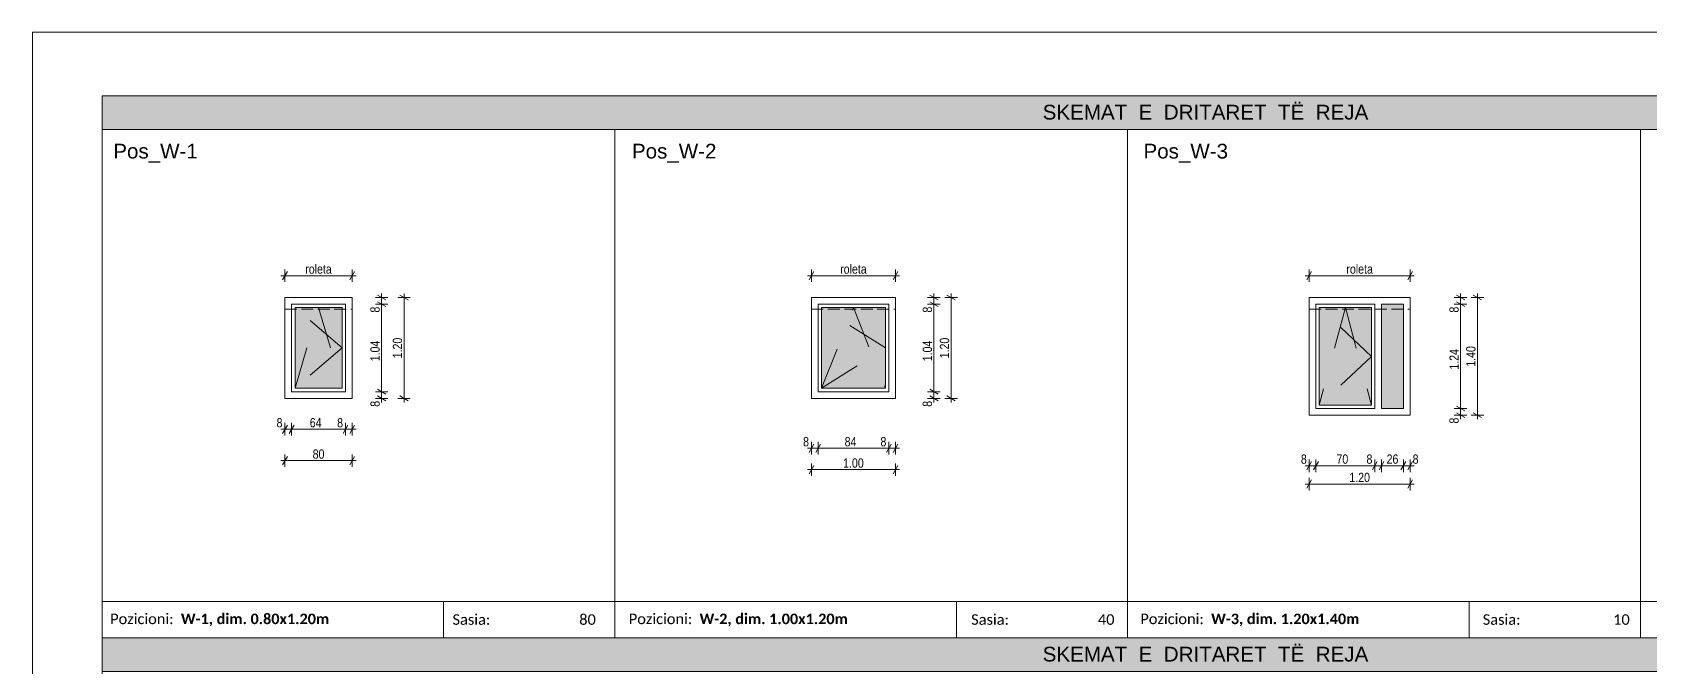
# Model space of a CAD drawing. Header units: feet. Extents: x 2595418 to 2624657, y -121890 to -101390.
# Drawn here: x 2595418 to 2614644, y -108934 to -101390 of the extents above; entities that cross this region are included whole.
import ezdxf

# ---------------------------------------------------------------- set-up
doc = ezdxf.new("R2010")
doc.units = ezdxf.units.FT
doc.header["$MEASUREMENT"] = 0
doc.linetypes.add('Hidden Line', pattern=[195.611112, 141.111112, -54.5])
doc.linetypes.add('thk_line_type', pattern=[1000, 500, -500])
doc.layers.add('Dimensioning - General', color=7, linetype='Continuous')
for name, color, linetype, lineweight in [('Dimensioning - General_Pen_No__1', 7, 'Continuous', 5), ('Exterior walls_Pen_No__1', 7, 'Continuous', 5), ('Lines_Pen_No__41', 7, 'Continuous', 5), ('Lines_Pen_No__60', 230, 'Continuous', 5), ('Shell - Roof_Pen_No__21', 7, 'Continuous', 5), ('Shell - Roof_Pen_No__41', 7, 'Continuous', 5), ('Structural - Bearing_Pen_No__1', 7, 'Continuous', 5), ('Text blocks_Pen_No__1', 7, 'Continuous', 5)]:
    doc.layers.add(name, color=color, linetype=linetype, lineweight=lineweight)
doc.layers.add('Structural - Bearing_Pen_No__102', color=7, linetype='Continuous', lineweight=5, true_color=0xcccccc)
doc.layers.add('Structural - Bearing_Pen_No__105', color=7, linetype='Continuous', lineweight=5, true_color=0xcae6ff)
doc.styles.add('GENERATED_STYLE_1', font='ARIALN.TTF')
doc.styles.add('GENERATED_STYLE_2', font='arial.ttf')
doc.styles.add('GENERATED_STYLE_3', font='calibri.ttf')
doc.dimstyles.new('GENERATED_STYLE__1', dxfattribs={"dimtxt": 110.000002, "dimasz": 76, "dimexe": 0.18, "dimexo": 3, "dimgap": 0.09, "dimtad": 1, "dimlfac": 0.001, "dimzin": 0, "dimdsep": 46, "dimtxsty": 'GENERATED_STYLE_1', "dimblk": 'ARROWHEAD_2', "dimblk1": 'ARROWHEAD_2', "dimblk2": 'ARROWHEAD_2', "dimcen": 0.09, "dimclrd": 7, "dimclre": 7, "dimclrt": 7, "dimadec": 0, "dimazin": 0, "dimtfac": 1, "dimtdec": 4, "dimtmove": 0, "dimatfit": 3, "dimfxl": 1, "dimtolj": 1, "dimtzin": 0, "dimarcsym": 0})
doc.dimstyles.new('GENERATED_STYLE__2', dxfattribs={"dimtxt": 110.000002, "dimasz": 76, "dimexe": 0.18, "dimexo": 3, "dimgap": 0.09, "dimtad": 1, "dimtih": 1, "dimtoh": 1, "dimlfac": 0.001, "dimzin": 0, "dimdsep": 46, "dimtxsty": 'GENERATED_STYLE_1', "dimblk": 'ARROWHEAD_2', "dimblk1": 'ARROWHEAD_2', "dimblk2": 'ARROWHEAD_2', "dimcen": 0.09, "dimclrd": 7, "dimclre": 7, "dimclrt": 7, "dimadec": 0, "dimazin": 0, "dimtfac": 1, "dimtdec": 4, "dimtmove": 0, "dimatfit": 3, "dimfxl": 1, "dimtolj": 1, "dimtzin": 0, "dimarcsym": 0})

# ---------------------------------------------------------------- blocks, each defined once
blk = doc.blocks.new('*D17', base_point=(2247654, -76425))
at = {"layer": 'Dimensioning - General_Pen_No__1', "color": 7, "linetype": 'Continuous', "lineweight": 5, "transparency": 16777216}
for p, q in [((2604631, -106591), (2604680, -106591)), ((2604708, -106541), (2604651, -106641)), ((2604680, -106666), (2604680, -106516)), ((2604680, -106591), (2605680, -106591)), ((2605651, -106641), (2605708, -106541)), ((2605680, -106666), (2605680, -106516)), ((2605680, -106591), (2605728, -106591))]:
    blk.add_line(p, q, dxfattribs=at)
at = {"layer": 'Dimensioning - General_Pen_No__1', "color": 7, "lineweight": 5, "transparency": 16777216, "insert": (2605056, -106569), "char_height": 110, "attachment_point": 7, "style": 'GENERATED_STYLE_1'}
blk.add_mtext('\\A1;1.00', dxfattribs=at)
blk = doc.blocks.new('ARROWHEAD_2')
at = {"color": 0, "linetype": 'Continuous', "lineweight": 0}
for p, q in [((0, 0), (-1, 0)), ((-0.38, -0.66), (0.38, 0.66))]:
    blk.add_line(p, q, dxfattribs=at)
blk = doc.blocks.new('*D18', base_point=(2247654, -76425))
at = {"layer": 'Dimensioning - General_Pen_No__1', "color": 7, "linetype": 'Continuous', "lineweight": 5, "transparency": 16777216}
for p, q in [((2604708, -106287), (2604651, -106387)), ((2604680, -106412), (2604680, -106262)), ((2604788, -106287), (2604731, -106387)), ((2604760, -106412), (2604760, -106262)), ((2604631, -106337), (2604680, -106337)), ((2604680, -106337), (2604760, -106337))]:
    blk.add_line(p, q, dxfattribs=at)
at = {"layer": 'Dimensioning - General_Pen_No__1', "color": 7, "lineweight": 5, "transparency": 16777216, "insert": (2604580, -106315), "char_height": 110, "attachment_point": 7, "style": 'GENERATED_STYLE_1'}
blk.add_mtext('\\A1;8', dxfattribs=at)
blk = doc.blocks.new('*D19', base_point=(2247654, -76425))
at = {"layer": 'Dimensioning - General_Pen_No__1', "color": 7, "linetype": 'Continuous', "lineweight": 5, "transparency": 16777216}
for p, q in [((2604788, -106287), (2604731, -106387)), ((2604760, -106412), (2604760, -106262)), ((2605628, -106287), (2605571, -106387)), ((2605600, -106412), (2605600, -106262)), ((2604760, -106337), (2605600, -106337))]:
    blk.add_line(p, q, dxfattribs=at)
at = {"layer": 'Dimensioning - General_Pen_No__1', "color": 7, "lineweight": 5, "transparency": 16777216, "char_height": 110, "attachment_point": 7, "style": 'GENERATED_STYLE_1'}
for s, insert in [('\\A1;84', (2605074, -106315)), ('\\A1;8', (2605500, -106315))]:
    blk.add_mtext(s, dxfattribs=dict(at, insert=insert))
blk = doc.blocks.new('*D20', base_point=(2247654, -76425))
at = {"layer": 'Dimensioning - General_Pen_No__1', "color": 7, "linetype": 'Continuous', "lineweight": 5, "transparency": 16777216}
for p, q in [((2605628, -106287), (2605571, -106387)), ((2605600, -106412), (2605600, -106262)), ((2605651, -106387), (2605708, -106287)), ((2605680, -106412), (2605680, -106262)), ((2605600, -106337), (2605680, -106337)), ((2605680, -106337), (2605728, -106337))]:
    blk.add_line(p, q, dxfattribs=at)
blk = doc.blocks.new('*D21', base_point=(2247654, -76425))
at = {"layer": 'Dimensioning - General_Pen_No__1', "color": 7, "linetype": 'Continuous', "lineweight": 5, "transparency": 16777216}
for p, q in [((2606211, -105664), (2606061, -105664)), ((2606211, -105744), (2606061, -105744)), ((2606086, -105635), (2606186, -105692)), ((2606086, -105715), (2606186, -105772)), ((2606136, -105744), (2606136, -105664)), ((2606136, -105792), (2606136, -105744))]:
    blk.add_line(p, q, dxfattribs=at)
at = {"layer": 'Dimensioning - General_Pen_No__1', "color": 7, "lineweight": 5, "transparency": 16777216, "insert": (2606114, -105843), "char_height": 110, "attachment_point": 7, "rotation": 90, "style": 'GENERATED_STYLE_1'}
blk.add_mtext('\\A1;8', dxfattribs=at)
blk = doc.blocks.new('*D22', base_point=(2247654, -76425))
at = {"layer": 'Dimensioning - General_Pen_No__1', "color": 7, "linetype": 'Continuous', "lineweight": 5, "transparency": 16777216}
for p, q in [((2606211, -104624), (2606061, -104624)), ((2606086, -104595), (2606186, -104652)), ((2606136, -105664), (2606136, -104624)), ((2606211, -105664), (2606061, -105664)), ((2606086, -105635), (2606186, -105692))]:
    blk.add_line(p, q, dxfattribs=at)
at = {"layer": 'Dimensioning - General_Pen_No__1', "color": 7, "lineweight": 5, "transparency": 16777216, "char_height": 110, "attachment_point": 7, "rotation": 90, "style": 'GENERATED_STYLE_1'}
for s, insert in [('\\A1;8', (2606114, -104723)), ('\\A1;1.04', (2606114, -105302))]:
    blk.add_mtext(s, dxfattribs=dict(at, insert=insert))
blk = doc.blocks.new('*D23', base_point=(2247654, -76425))
at = {"layer": 'Dimensioning - General_Pen_No__1', "color": 7, "linetype": 'Continuous', "lineweight": 5, "transparency": 16777216}
for p, q in [((2606211, -104544), (2606061, -104544)), ((2606186, -104572), (2606086, -104515)), ((2606136, -104544), (2606136, -104495)), ((2606136, -104624), (2606136, -104544)), ((2606211, -104624), (2606061, -104624)), ((2606086, -104595), (2606186, -104652))]:
    blk.add_line(p, q, dxfattribs=at)
blk = doc.blocks.new('*D24', base_point=(2247654, -76425))
at = {"layer": 'Dimensioning - General_Pen_No__1', "color": 7, "linetype": 'Continuous', "lineweight": 5, "transparency": 16777216}
for p, q in [((2606415, -104544), (2606265, -104544)), ((2606390, -104572), (2606290, -104515)), ((2606340, -104544), (2606340, -104495)), ((2606340, -105744), (2606340, -104544)), ((2606415, -105744), (2606265, -105744)), ((2606290, -105715), (2606390, -105772)), ((2606340, -105792), (2606340, -105744))]:
    blk.add_line(p, q, dxfattribs=at)
at = {"layer": 'Dimensioning - General_Pen_No__1', "color": 7, "lineweight": 5, "transparency": 16777216, "insert": (2606318, -105267), "char_height": 110, "attachment_point": 7, "rotation": 90, "style": 'GENERATED_STYLE_1'}
blk.add_mtext('\\A1;1.20', dxfattribs=at)
blk = doc.blocks.new('*D25', base_point=(2247654, -76425))
at = {"layer": 'Dimensioning - General_Pen_No__1', "color": 7, "linetype": 'Continuous', "lineweight": 5, "transparency": 16777216}
for p, q in [((2610626, -106494), (2610568, -106594)), ((2610597, -106619), (2610597, -106469)), ((2610706, -106494), (2610648, -106594)), ((2610677, -106619), (2610677, -106469)), ((2610548, -106544), (2610597, -106544)), ((2610597, -106544), (2610677, -106544))]:
    blk.add_line(p, q, dxfattribs=at)
at = {"layer": 'Dimensioning - General_Pen_No__1', "color": 7, "lineweight": 5, "transparency": 16777216, "insert": (2610498, -106522), "char_height": 110, "attachment_point": 7, "style": 'GENERATED_STYLE_1'}
blk.add_mtext('\\A1;8', dxfattribs=at)
blk = doc.blocks.new('*D26', base_point=(2247654, -76425))
at = {"layer": 'Dimensioning - General_Pen_No__1', "color": 7, "linetype": 'Continuous', "lineweight": 5, "transparency": 16777216}
for p, q in [((2610706, -106494), (2610648, -106594)), ((2610677, -106619), (2610677, -106469)), ((2611406, -106494), (2611348, -106594)), ((2611377, -106619), (2611377, -106469)), ((2610677, -106544), (2611377, -106544))]:
    blk.add_line(p, q, dxfattribs=at)
at = {"layer": 'Dimensioning - General_Pen_No__1', "color": 7, "lineweight": 5, "transparency": 16777216, "char_height": 110, "attachment_point": 7, "style": 'GENERATED_STYLE_1'}
for s, insert in [('\\A1;70', (2610921, -106522)), ('\\A1;8', (2611278, -106522))]:
    blk.add_mtext(s, dxfattribs=dict(at, insert=insert))
blk = doc.blocks.new('*D27', base_point=(2247654, -76425))
at = {"layer": 'Dimensioning - General_Pen_No__1', "color": 7, "linetype": 'Continuous', "lineweight": 5, "transparency": 16777216}
for p, q in [((2611406, -106494), (2611348, -106594)), ((2611377, -106619), (2611377, -106469)), ((2611486, -106494), (2611428, -106594)), ((2611457, -106619), (2611457, -106469)), ((2611377, -106544), (2611457, -106544))]:
    blk.add_line(p, q, dxfattribs=at)
blk = doc.blocks.new('*D28', base_point=(2247654, -76425))
at = {"layer": 'Dimensioning - General_Pen_No__1', "color": 7, "linetype": 'Continuous', "lineweight": 5, "transparency": 16777216}
for p, q in [((2611486, -106494), (2611428, -106594)), ((2611457, -106619), (2611457, -106469)), ((2611746, -106494), (2611688, -106594)), ((2611717, -106619), (2611717, -106469)), ((2611457, -106544), (2611717, -106544))]:
    blk.add_line(p, q, dxfattribs=at)
at = {"layer": 'Dimensioning - General_Pen_No__1', "color": 7, "lineweight": 5, "transparency": 16777216, "insert": (2611517, -106522), "char_height": 110, "attachment_point": 7, "style": 'GENERATED_STYLE_1'}
blk.add_mtext('\\A1;26', dxfattribs=at)
blk = doc.blocks.new('*D29', base_point=(2247654, -76425))
at = {"layer": 'Dimensioning - General_Pen_No__1', "color": 7, "linetype": 'Continuous', "lineweight": 5, "transparency": 16777216}
for p, q in [((2611746, -106494), (2611688, -106594)), ((2611717, -106619), (2611717, -106469)), ((2611768, -106594), (2611826, -106494)), ((2611797, -106619), (2611797, -106469)), ((2611717, -106544), (2611797, -106544)), ((2611797, -106544), (2611846, -106544))]:
    blk.add_line(p, q, dxfattribs=at)
at = {"layer": 'Dimensioning - General_Pen_No__1', "color": 7, "lineweight": 5, "transparency": 16777216, "insert": (2611826, -106522), "char_height": 110, "attachment_point": 7, "style": 'GENERATED_STYLE_1'}
blk.add_mtext('\\A1;8', dxfattribs=at)
blk = doc.blocks.new('*D30', base_point=(2247654, -76425))
at = {"layer": 'Dimensioning - General_Pen_No__1', "color": 7, "linetype": 'Continuous', "lineweight": 5, "transparency": 16777216}
for p, q in [((2610597, -106837), (2610597, -106687)), ((2611797, -106837), (2611797, -106687)), ((2610548, -106762), (2610597, -106762)), ((2610626, -106712), (2610568, -106812)), ((2610597, -106762), (2611797, -106762)), ((2611768, -106812), (2611826, -106712)), ((2611797, -106762), (2611846, -106762))]:
    blk.add_line(p, q, dxfattribs=at)
at = {"layer": 'Dimensioning - General_Pen_No__1', "color": 7, "lineweight": 5, "transparency": 16777216, "insert": (2611074, -106740), "char_height": 110, "attachment_point": 7, "style": 'GENERATED_STYLE_1'}
blk.add_mtext('\\A1;1.20', dxfattribs=at)
blk = doc.blocks.new('*D31', base_point=(2247654, -76425))
at = {"layer": 'Dimensioning - General_Pen_No__1', "color": 7, "linetype": 'Continuous', "lineweight": 5, "transparency": 16777216}
for p, q in [((2612472, -105864), (2612322, -105864)), ((2612347, -105835), (2612447, -105892)), ((2612347, -105915), (2612447, -105972)), ((2612397, -105944), (2612397, -105864)), ((2612472, -105944), (2612322, -105944)), ((2612397, -105992), (2612397, -105944))]:
    blk.add_line(p, q, dxfattribs=at)
at = {"layer": 'Dimensioning - General_Pen_No__1', "color": 7, "lineweight": 5, "transparency": 16777216, "insert": (2612375, -106043), "char_height": 110, "attachment_point": 7, "rotation": 90, "style": 'GENERATED_STYLE_1'}
blk.add_mtext('\\A1;8', dxfattribs=at)
blk = doc.blocks.new('*D32', base_point=(2247654, -76425))
at = {"layer": 'Dimensioning - General_Pen_No__1', "color": 7, "linetype": 'Continuous', "lineweight": 5, "transparency": 16777216}
for p, q in [((2612472, -104624), (2612322, -104624)), ((2612347, -104595), (2612447, -104652)), ((2612397, -105864), (2612397, -104624)), ((2612472, -105864), (2612322, -105864)), ((2612347, -105835), (2612447, -105892))]:
    blk.add_line(p, q, dxfattribs=at)
at = {"layer": 'Dimensioning - General_Pen_No__1', "color": 7, "lineweight": 5, "transparency": 16777216, "char_height": 110, "attachment_point": 7, "rotation": 90, "style": 'GENERATED_STYLE_1'}
for s, insert in [('\\A1;8', (2612375, -104723)), ('\\A1;1.24', (2612375, -105402))]:
    blk.add_mtext(s, dxfattribs=dict(at, insert=insert))
blk = doc.blocks.new('*D33', base_point=(2247654, -76425))
at = {"layer": 'Dimensioning - General_Pen_No__1', "color": 7, "linetype": 'Continuous', "lineweight": 5, "transparency": 16777216}
for p, q in [((2612472, -104544), (2612322, -104544)), ((2612447, -104572), (2612347, -104515)), ((2612397, -104544), (2612397, -104495)), ((2612397, -104624), (2612397, -104544)), ((2612472, -104624), (2612322, -104624)), ((2612347, -104595), (2612447, -104652))]:
    blk.add_line(p, q, dxfattribs=at)
blk = doc.blocks.new('*D34', base_point=(2247654, -76425))
at = {"layer": 'Dimensioning - General_Pen_No__1', "color": 7, "linetype": 'Continuous', "lineweight": 5, "transparency": 16777216}
for p, q in [((2612672, -104544), (2612522, -104544)), ((2612647, -104572), (2612547, -104515)), ((2612597, -104544), (2612597, -104495)), ((2612597, -105944), (2612597, -104544)), ((2612547, -105915), (2612647, -105972)), ((2612672, -105944), (2612522, -105944)), ((2612597, -105992), (2612597, -105944))]:
    blk.add_line(p, q, dxfattribs=at)
at = {"layer": 'Dimensioning - General_Pen_No__1', "color": 7, "lineweight": 5, "transparency": 16777216, "insert": (2612575, -105367), "char_height": 110, "attachment_point": 7, "rotation": 90, "style": 'GENERATED_STYLE_1'}
blk.add_mtext('\\A1;1.40', dxfattribs=at)
blk = doc.blocks.new('*D35', base_point=(2247654, -76425))
at = {"layer": 'Dimensioning - General_Pen_No__1', "color": 7, "linetype": 'Continuous', "lineweight": 5, "transparency": 16777216}
for p, q in [((2598371, -106111), (2598420, -106111)), ((2598449, -106061), (2598391, -106161)), ((2598420, -106186), (2598420, -106036)), ((2598420, -106111), (2598500, -106111)), ((2598529, -106061), (2598471, -106161)), ((2598500, -106186), (2598500, -106036))]:
    blk.add_line(p, q, dxfattribs=at)
at = {"layer": 'Dimensioning - General_Pen_No__1', "color": 7, "lineweight": 5, "transparency": 16777216, "insert": (2598321, -106089), "char_height": 110, "attachment_point": 7, "style": 'GENERATED_STYLE_1'}
blk.add_mtext('\\A1;8', dxfattribs=at)
blk = doc.blocks.new('*D36', base_point=(2247654, -76425))
at = {"layer": 'Dimensioning - General_Pen_No__1', "color": 7, "linetype": 'Continuous', "lineweight": 5, "transparency": 16777216}
for p, q in [((2598529, -106061), (2598471, -106161)), ((2598500, -106186), (2598500, -106036)), ((2598500, -106111), (2599140, -106111)), ((2599169, -106061), (2599111, -106161)), ((2599140, -106186), (2599140, -106036))]:
    blk.add_line(p, q, dxfattribs=at)
at = {"layer": 'Dimensioning - General_Pen_No__1', "color": 7, "lineweight": 5, "transparency": 16777216, "char_height": 110, "attachment_point": 7, "style": 'GENERATED_STYLE_1'}
for s, insert in [('\\A1;64', (2598715, -106089)), ('\\A1;8', (2599041, -106089))]:
    blk.add_mtext(s, dxfattribs=dict(at, insert=insert))
blk = doc.blocks.new('*D37', base_point=(2247654, -76425))
at = {"layer": 'Dimensioning - General_Pen_No__1', "color": 7, "linetype": 'Continuous', "lineweight": 5, "transparency": 16777216}
for p, q in [((2599169, -106061), (2599111, -106161)), ((2599140, -106186), (2599140, -106036)), ((2599140, -106111), (2599220, -106111)), ((2599191, -106161), (2599249, -106061)), ((2599220, -106186), (2599220, -106036)), ((2599220, -106111), (2599269, -106111))]:
    blk.add_line(p, q, dxfattribs=at)
blk = doc.blocks.new('*D38', base_point=(2247654, -76425))
at = {"layer": 'Dimensioning - General_Pen_No__1', "color": 7, "linetype": 'Continuous', "lineweight": 5, "transparency": 16777216}
for p, q in [((2599645, -105664), (2599495, -105664)), ((2599645, -105744), (2599495, -105744)), ((2599520, -105635), (2599620, -105692)), ((2599520, -105715), (2599620, -105772)), ((2599570, -105744), (2599570, -105664)), ((2599570, -105792), (2599570, -105744))]:
    blk.add_line(p, q, dxfattribs=at)
at = {"layer": 'Dimensioning - General_Pen_No__1', "color": 7, "lineweight": 5, "transparency": 16777216, "insert": (2599548, -105843), "char_height": 110, "attachment_point": 7, "rotation": 90, "style": 'GENERATED_STYLE_1'}
blk.add_mtext('\\A1;8', dxfattribs=at)
blk = doc.blocks.new('*D39', base_point=(2247654, -76425))
at = {"layer": 'Dimensioning - General_Pen_No__1', "color": 7, "linetype": 'Continuous', "lineweight": 5, "transparency": 16777216}
for p, q in [((2599645, -104624), (2599495, -104624)), ((2599520, -104595), (2599620, -104652)), ((2599570, -105664), (2599570, -104624)), ((2599645, -105664), (2599495, -105664)), ((2599520, -105635), (2599620, -105692))]:
    blk.add_line(p, q, dxfattribs=at)
at = {"layer": 'Dimensioning - General_Pen_No__1', "color": 7, "lineweight": 5, "transparency": 16777216, "char_height": 110, "attachment_point": 7, "rotation": 90, "style": 'GENERATED_STYLE_1'}
for s, insert in [('\\A1;8', (2599548, -104723)), ('\\A1;1.04', (2599548, -105302))]:
    blk.add_mtext(s, dxfattribs=dict(at, insert=insert))
blk = doc.blocks.new('*D40', base_point=(2247654, -76425))
at = {"layer": 'Dimensioning - General_Pen_No__1', "color": 7, "linetype": 'Continuous', "lineweight": 5, "transparency": 16777216}
for p, q in [((2599645, -104544), (2599495, -104544)), ((2599620, -104572), (2599520, -104515)), ((2599570, -104544), (2599570, -104495)), ((2599570, -104624), (2599570, -104544)), ((2599645, -104624), (2599495, -104624)), ((2599520, -104595), (2599620, -104652))]:
    blk.add_line(p, q, dxfattribs=at)
blk = doc.blocks.new('*D41', base_point=(2247654, -76425))
at = {"layer": 'Dimensioning - General_Pen_No__1', "color": 7, "linetype": 'Continuous', "lineweight": 5, "transparency": 16777216}
for p, q in [((2599911, -104544), (2599761, -104544)), ((2599886, -104572), (2599786, -104515)), ((2599836, -104544), (2599836, -104495)), ((2599836, -105744), (2599836, -104544)), ((2599911, -105744), (2599761, -105744)), ((2599786, -105715), (2599886, -105772)), ((2599836, -105792), (2599836, -105744))]:
    blk.add_line(p, q, dxfattribs=at)
at = {"layer": 'Dimensioning - General_Pen_No__1', "color": 7, "lineweight": 5, "transparency": 16777216, "insert": (2599814, -105267), "char_height": 110, "attachment_point": 7, "rotation": 90, "style": 'GENERATED_STYLE_1'}
blk.add_mtext('\\A1;1.20', dxfattribs=at)
blk = doc.blocks.new('*D42', base_point=(2247654, -76425))
at = {"layer": 'Dimensioning - General_Pen_No__1', "color": 7, "linetype": 'Continuous', "lineweight": 5, "transparency": 16777216}
for p, q in [((2598371, -106484), (2598420, -106484)), ((2598449, -106434), (2598391, -106534)), ((2598420, -106559), (2598420, -106409)), ((2598420, -106484), (2599220, -106484)), ((2599191, -106534), (2599249, -106434)), ((2599220, -106559), (2599220, -106409)), ((2599220, -106484), (2599269, -106484))]:
    blk.add_line(p, q, dxfattribs=at)
at = {"layer": 'Dimensioning - General_Pen_No__1', "color": 7, "lineweight": 5, "transparency": 16777216, "insert": (2598750, -106462), "char_height": 110, "attachment_point": 7, "style": 'GENERATED_STYLE_1'}
blk.add_mtext('\\A1;80', dxfattribs=at)
blk = doc.blocks.new('*D110', base_point=(2247654, -76425))
at = {"layer": 'Dimensioning - General_Pen_No__1', "color": 7, "linetype": 'Continuous', "lineweight": 5, "transparency": 16777216}
for p, q in [((2598371, -104284), (2598420, -104284)), ((2598449, -104234), (2598391, -104334)), ((2598420, -104359), (2598420, -104209)), ((2598420, -104284), (2599220, -104284)), ((2599191, -104334), (2599249, -104234)), ((2599220, -104359), (2599220, -104209)), ((2599220, -104284), (2599269, -104284))]:
    blk.add_line(p, q, dxfattribs=at)
at = {"layer": 'Dimensioning - General_Pen_No__1', "color": 7, "lineweight": 5, "transparency": 16777216, "insert": (2598662, -104262), "char_height": 110, "attachment_point": 7, "style": 'GENERATED_STYLE_1'}
blk.add_mtext('\\A1;roleta', dxfattribs=at)
blk = doc.blocks.new('*D111', base_point=(2247654, -76425))
at = {"layer": 'Dimensioning - General_Pen_No__1', "color": 7, "linetype": 'Continuous', "lineweight": 5, "transparency": 16777216}
for p, q in [((2598371, -104284), (2598420, -104284)), ((2598449, -104234), (2598391, -104334)), ((2598420, -104359), (2598420, -104209)), ((2598420, -104284), (2599220, -104284)), ((2599191, -104334), (2599249, -104234)), ((2599220, -104359), (2599220, -104209)), ((2599220, -104284), (2599269, -104284))]:
    blk.add_line(p, q, dxfattribs=at)
at = {"layer": 'Dimensioning - General_Pen_No__1', "color": 7, "lineweight": 5, "transparency": 16777216, "insert": (2598662, -104262), "char_height": 110, "attachment_point": 7, "style": 'GENERATED_STYLE_1'}
blk.add_mtext('\\A1;roleta', dxfattribs=at)
blk = doc.blocks.new('*D112', base_point=(2247654, -76425))
at = {"layer": 'Dimensioning - General_Pen_No__1', "color": 7, "linetype": 'Continuous', "lineweight": 5, "transparency": 16777216}
for p, q in [((2604631, -104284), (2604680, -104284)), ((2604708, -104234), (2604651, -104334)), ((2604680, -104359), (2604680, -104209)), ((2604680, -104284), (2605680, -104284)), ((2605651, -104334), (2605708, -104234)), ((2605680, -104359), (2605680, -104209)), ((2605680, -104284), (2605728, -104284))]:
    blk.add_line(p, q, dxfattribs=at)
at = {"layer": 'Dimensioning - General_Pen_No__1', "color": 7, "lineweight": 5, "transparency": 16777216, "insert": (2605021, -104262), "char_height": 110, "attachment_point": 7, "style": 'GENERATED_STYLE_1'}
blk.add_mtext('\\A1;roleta', dxfattribs=at)
blk = doc.blocks.new('*D113', base_point=(2247654, -76425))
at = {"layer": 'Dimensioning - General_Pen_No__1', "color": 7, "linetype": 'Continuous', "lineweight": 5, "transparency": 16777216}
for p, q in [((2604631, -104284), (2604680, -104284)), ((2604708, -104234), (2604651, -104334)), ((2604680, -104359), (2604680, -104209)), ((2604680, -104284), (2605680, -104284)), ((2605651, -104334), (2605708, -104234)), ((2605680, -104359), (2605680, -104209)), ((2605680, -104284), (2605728, -104284))]:
    blk.add_line(p, q, dxfattribs=at)
at = {"layer": 'Dimensioning - General_Pen_No__1', "color": 7, "lineweight": 5, "transparency": 16777216, "insert": (2605021, -104262), "char_height": 110, "attachment_point": 7, "style": 'GENERATED_STYLE_1'}
blk.add_mtext('\\A1;roleta', dxfattribs=at)
blk = doc.blocks.new('*D114', base_point=(2247654, -76425))
at = {"layer": 'Dimensioning - General_Pen_No__1', "color": 7, "linetype": 'Continuous', "lineweight": 5, "transparency": 16777216}
for p, q in [((2610548, -104284), (2610597, -104284)), ((2610626, -104234), (2610568, -104334)), ((2610597, -104359), (2610597, -104209)), ((2610597, -104284), (2611797, -104284)), ((2611768, -104334), (2611826, -104234)), ((2611797, -104359), (2611797, -104209)), ((2611797, -104284), (2611846, -104284))]:
    blk.add_line(p, q, dxfattribs=at)
at = {"layer": 'Dimensioning - General_Pen_No__1', "color": 7, "lineweight": 5, "transparency": 16777216, "insert": (2611039, -104262), "char_height": 110, "attachment_point": 7, "style": 'GENERATED_STYLE_1'}
blk.add_mtext('\\A1;roleta', dxfattribs=at)

msp = doc.modelspace()

# ---------------------------------------------------------------- hatches: boundary and pattern name
at = {"layer": 'Structural - Bearing_Pen_No__102', "linetype": 'Continuous', "lineweight": 0, "true_color": 0xf2f2f2}
for points in [[(2620692.601, -102146.272), (2596245.685, -102146.272), (2596245.685, -102547.049), (2620692.601, -102547.049)], [(2620692.601, -108592.314), (2596245.685, -108592.314), (2596245.685, -108993.09), (2620692.601, -108993.09)]]:
    msp.add_hatch(color=7, dxfattribs=at).paths.add_polyline_path(points)
at = {"layer": 'Structural - Bearing_Pen_No__105', "linetype": 'Continuous', "lineweight": 0, "true_color": 0xf1f8ff}
for points in [[(2598540.166, -105623.583), (2599100.166, -105623.583), (2599100.166, -104663.583), (2598540.166, -104663.583)], [(2604799.573, -105623.583), (2605559.573, -105623.583), (2605559.573, -104663.583), (2604799.573, -104663.583)], [(2610716.904, -105823.583), (2611337.291, -105823.583), (2611337.291, -104663.583), (2610716.904, -104663.583)], [(2611457.291, -104623.583), (2611457.291, -105863.583), (2611716.904, -105863.583), (2611716.904, -104623.583)]]:
    msp.add_hatch(color=7, dxfattribs=at).paths.add_polyline_path(points)

# ---------------------------------------------------------------- linework, layer by layer
at = {"layer": 'Exterior walls_Pen_No__1', "color": 7, "linetype": 'Continuous', "lineweight": 5}
for points in [[(2598420.166, -105743.583), (2599220.166, -105743.583), (2599220.166, -104543.583), (2598420.166, -104543.583)], [(2604679.573, -105743.583), (2605679.573, -105743.583), (2605679.573, -104543.583), (2604679.573, -104543.583)], [(2610596.904, -105943.583), (2611796.904, -105943.583), (2611796.904, -104543.583), (2610596.904, -104543.583)], [(2598500.166, -105663.583), (2599140.166, -105663.583), (2599140.166, -104623.583), (2598500.166, -104623.583)], [(2598540.166, -105623.583), (2599100.166, -105623.583), (2599100.166, -104663.583), (2598540.166, -104663.583)], [(2604759.573, -105663.583), (2605599.573, -105663.583), (2605599.573, -104623.583), (2604759.573, -104623.583)], [(2604799.573, -105623.583), (2605559.573, -105623.583), (2605559.573, -104663.583), (2604799.573, -104663.583)]]:
    msp.add_lwpolyline(points, close=True, dxfattribs=at)
for points in [[(2611377.291, -104623.583), (2610676.904, -104623.583), (2610676.904, -105863.583), (2611377.291, -105863.583)], [(2611337.291, -104663.583), (2610716.904, -104663.583), (2610716.904, -105459.07)], [(2611337.291, -105823.583), (2611337.291, -104663.583)], [(2611377.291, -105863.583), (2611377.291, -104623.583)], [(2611457.291, -105863.583), (2611716.904, -105863.583), (2611716.904, -104623.583), (2611457.291, -104623.583)], [(2611457.291, -105863.583), (2611457.291, -104623.583)], [(2610716.904, -105459.07), (2610716.904, -105823.583), (2611337.291, -105823.583)]]:
    msp.add_lwpolyline(points, dxfattribs=at)
at = {"layer": 'Lines_Pen_No__41', "color": 7, "linetype": 'Continuous', "lineweight": 5}
for p, q in [((2596245.685, -121486.155), (2596245.685, -102547.049)), ((2602341.973, -102547.049), (2602341.973, -108592.314)), ((2602341.973, -102547.049), (2602341.973, -108592.314)), ((2602341.973, -102547.049), (2602341.973, -108592.314)), ((2602341.973, -102547.049), (2602341.973, -108592.314)), ((2602341.973, -108592.314), (2602341.973, -102547.049)), ((2602341.973, -108592.314), (2602341.973, -102547.049)), ((2608438.262, -102547.049), (2608438.262, -108592.314)), ((2608438.262, -102547.049), (2608438.262, -108592.314)), ((2608438.262, -102547.049), (2608438.262, -108592.314)), ((2608438.262, -102547.049), (2608438.262, -108592.314)), ((2608438.262, -108592.314), (2608438.262, -102547.049)), ((2614534.551, -102547.049), (2614534.551, -108592.314)), ((2614534.551, -102547.049), (2614534.551, -108592.314)), ((2614534.551, -102547.049), (2614534.551, -108592.314)), ((2614534.551, -102547.049), (2614534.551, -108592.314)), ((2614534.551, -108592.314), (2614534.551, -102547.049)), ((2596245.685, -108160.241), (2602341.973, -108160.241)), ((2602341.973, -108160.241), (2608438.262, -108160.241)), ((2608438.262, -108160.241), (2614534.551, -108160.241)), ((2614534.551, -108160.241), (2620692.601, -108160.241)), ((2596245.685, -108592.314), (2597116.577, -108592.314)), ((2597116.577, -108592.314), (2597307.936, -108592.314)), ((2597116.577, -108592.314), (2603212.865, -108592.314)), ((2603212.865, -108592.314), (2609309.154, -108592.314)), ((2609309.154, -108592.314), (2615405.443, -108592.314))]:
    msp.add_line(p, q, dxfattribs=at)
at = {"layer": 'Lines_Pen_No__41', "color": 7, "linetype": 'thk_line_type', "lineweight": 5}
for p, q in [((2598540.166, -105623.583), (2598820.166, -104663.583)), ((2599100.166, -105143.583), (2598540.166, -104663.583)), ((2598820.166, -104663.583), (2599100.166, -105623.583)), ((2605559.573, -105143.583), (2604799.573, -104663.583)), ((2604799.573, -105623.583), (2605179.573, -104663.583)), ((2605179.573, -104663.583), (2605559.573, -105623.583)), ((2611337.291, -105243.583), (2610716.904, -104663.583)), ((2611027.097, -104663.583), (2610716.904, -105823.583)), ((2611027.097, -104663.583), (2611337.291, -105823.583)), ((2599100.166, -105143.583), (2598540.166, -105623.583)), ((2604799.573, -105623.583), (2605559.573, -105143.583)), ((2611337.291, -105243.583), (2610716.904, -105823.583))]:
    msp.add_line(p, q, dxfattribs=at)
at = {"layer": 'Lines_Pen_No__60', "color": 230, "linetype": 'Hidden Line', "lineweight": 5}
for p, q in [((2598420.166, -104543.583), (2598420.166, -104683.583)), ((2599220.166, -104543.583), (2598420.166, -104543.583)), ((2599220.166, -104683.583), (2599220.166, -104543.583)), ((2604679.573, -104543.583), (2604679.573, -104683.583)), ((2605679.573, -104543.583), (2604679.573, -104543.583)), ((2605679.573, -104683.583), (2605679.573, -104543.583)), ((2610596.904, -104543.583), (2610596.904, -104683.583)), ((2611796.904, -104543.583), (2610596.904, -104543.583)), ((2611796.904, -104683.583), (2611796.904, -104543.583)), ((2598420.166, -104683.583), (2599220.166, -104683.583)), ((2604679.573, -104683.583), (2605679.573, -104683.583)), ((2610596.904, -104683.583), (2611796.904, -104683.583))]:
    msp.add_line(p, q, dxfattribs=at)
at = {"layer": 'Shell - Roof_Pen_No__21', "color": 7, "linetype": 'Continuous', "lineweight": 5}
for p in [(2595417.514, -121889.785), (2624656.665, -101389.785)]:
    msp.add_line(p, (2595417.514, -101389.785), dxfattribs=at)
at = {"layer": 'Shell - Roof_Pen_No__41', "color": 7, "linetype": 'Continuous', "lineweight": 5}
for p, q in [((2600307.093, -108160.241), (2600307.093, -108592.314)), ((2606403.382, -108160.241), (2606403.382, -108592.314)), ((2612499.67, -108160.241), (2612499.67, -108592.314))]:
    msp.add_line(p, q, dxfattribs=at)
at = {"layer": 'Structural - Bearing_Pen_No__1', "color": 7, "linetype": 'Continuous', "lineweight": 5, "flags": 128}
for points in [[(2620692.601, -102146.272), (2596245.685, -102146.272), (2596245.685, -102547.049), (2620692.601, -102547.049)], [(2598540.166, -105623.583), (2599100.166, -105623.583), (2599100.166, -104663.583), (2598540.166, -104663.583)], [(2604799.573, -105623.583), (2605559.573, -105623.583), (2605559.573, -104663.583), (2604799.573, -104663.583)], [(2610716.904, -105823.583), (2611337.291, -105823.583), (2611337.291, -104663.583), (2610716.904, -104663.583)], [(2611457.291, -104623.583), (2611457.291, -105863.583), (2611716.904, -105863.583), (2611716.904, -104623.583)], [(2620692.601, -108592.314), (2596245.685, -108592.314), (2596245.685, -108993.09), (2620692.601, -108993.09)]]:
    msp.add_lwpolyline(points, close=True, dxfattribs=at)

# ---------------------------------------------------------------- texts
at = {"layer": 'Text blocks_Pen_No__1', "color": 7, "linetype": 'Continuous', "lineweight": 5}
for s, insert, char_height, attachment_point, style in [('\\A1;SKEMAT  E  DRITARET  TË  REJA', (2607428.349, -102251.726), 175, 1, 'GENERATED_STYLE_2'), ('\\A1;Pos_W-1', (2596882.135, -102715.215), 175, 2, 'GENERATED_STYLE_2'), ('\\A1;Pos_W-2', (2603047.866, -102715.215), 175, 2, 'GENERATED_STYLE_2'), ('\\A1;Pos_W-3', (2609129.363, -102715.215), 175, 2, 'GENERATED_STYLE_2'), ('\\A1;Pozicioni: {\\fCalibri|b1|i0|c0|p34; W-1, dim. 0.80x1.20m}', (2596342.184, -108303.248), 125, 1, 'GENERATED_STYLE_3'), ('\\A1;Sasia:                        80', (2600412.659, -108311.006), 125, 1, 'GENERATED_STYLE_3'), ('\\A1;Pozicioni: {\\fCalibri|b1|i0|c0|p34; W-2, dim. 1.00x1.20m}', (2602507.915, -108303.248), 125, 1, 'GENERATED_STYLE_3'), ('\\A1;Sasia:                        40', (2606578.39, -108311.006), 125, 1, 'GENERATED_STYLE_3'), ('\\A1;Pozicioni: {\\fCalibri|b1|i0|c0|p34; W-3, dim. 1.20x1.40m}', (2608589.412, -108303.248), 125, 1, 'GENERATED_STYLE_3'), ('\\A1;Sasia:                         10', (2612659.887, -108311.006), 125, 1, 'GENERATED_STYLE_3'), ('\\A1;SKEMAT  E  DRITARET  TË  REJA', (2607428.349, -108697.768), 175, 1, 'GENERATED_STYLE_2')]:
    msp.add_mtext(s, dxfattribs=dict(at, insert=insert, char_height=char_height, attachment_point=attachment_point, style=style))

# ---------------------------------------------------------------- dimensions: what is measured, and where the dimension line sits
at = {"layer": 'Dimensioning - General', "color": 7, "linetype": 'Continuous', "lineweight": 5}
for base, p1, p2, picture, middle in [((2599220.166, -104284.081), (2598420.166, -105743.583), (2599220.166, -105743.583), '*D110', (2598858.989, -104207.081)), ((2599220.166, -104284.081), (2598420.166, -105743.583), (2599220.166, -105743.583), '*D111', (2598858.989, -104207.081)), ((2605679.573, -104284.081), (2604679.573, -104543.583), (2605679.573, -105743.583), '*D112', (2605218.396, -104207.081)), ((2605679.573, -104284.081), (2604679.573, -104543.583), (2605679.573, -105743.583), '*D113', (2605218.396, -104207.081)), ((2611796.904, -104284.081), (2610596.904, -104543.583), (2611796.904, -105743.583), '*D114', (2611235.727, -104207.081))]:
    dim = msp.add_linear_dim(base=base, p1=p1, p2=p2, text='roleta', dimstyle='GENERATED_STYLE__2', dxfattribs=at)
    dim.commit()
    dim.dimension.update_dxf_attribs({"geometry": picture, "text_midpoint": middle, "dimtype": 160})
for base, p1, p2, picture, middle in [((2599569.747, -104543.583), (2599140.166, -104623.583), (2599220.166, -104543.583), '*D40', (2599492.747, -104680.953)), ((2599835.878, -104543.583), (2599220.166, -105743.583), (2599220.166, -104543.583), '*D41', (2599758.878, -105123.912)), ((2606136.045, -104543.583), (2605599.573, -104623.583), (2605679.573, -104543.583), '*D23', (2606059.045, -104680.953)), ((2606339.913, -104543.583), (2605679.573, -105743.583), (2605679.573, -104543.583), '*D24', (2606262.913, -105123.912)), ((2612396.904, -104543.583), (2611716.904, -104623.583), (2611796.904, -104543.583), '*D33', (2612319.904, -104680.953)), ((2612596.904, -104543.583), (2611796.904, -105943.583), (2611796.904, -104543.583), '*D34', (2612519.904, -105223.912)), ((2599569.747, -104623.583), (2599140.166, -105663.583), (2599140.166, -104623.583), '*D39', (2599492.747, -105159.112)), ((2606136.045, -104623.583), (2605599.573, -105663.583), (2605599.573, -104623.583), '*D22', (2606059.045, -105159.112)), ((2612396.904, -104623.583), (2611716.904, -105863.583), (2611716.904, -104623.583), '*D32', (2612319.904, -105259.112)), ((2599569.747, -105663.583), (2599220.166, -105743.583), (2599140.166, -105663.583), '*D38', (2599492.747, -105800.953)), ((2606136.045, -105663.583), (2605679.573, -105743.583), (2605599.573, -105663.583), '*D21', (2606059.045, -105800.953)), ((2612396.904, -105863.583), (2611796.904, -105943.583), (2611716.904, -105863.583), '*D31', (2612319.904, -106000.953))]:
    dim = msp.add_linear_dim(base=base, p1=p1, p2=p2, angle=90, dimstyle='GENERATED_STYLE__1', dxfattribs=at)
    dim.commit()
    dim.dimension.update_dxf_attribs({"geometry": picture, "text_midpoint": middle, "dimtype": 160, "text_rotation": 90})
for base, p1, p2, picture, middle in [((2598500.166, -106110.741), (2598420.166, -105743.583), (2598500.166, -105663.583), '*D35', (2598362.795, -106033.741)), ((2599220.166, -106484.03), (2598420.166, -105743.583), (2599220.166, -105743.583), '*D42', (2598833.624, -106407.03)), ((2599140.166, -106110.741), (2598500.166, -105663.583), (2599140.166, -105663.583), '*D36', (2598798.424, -106033.741)), ((2599220.166, -106110.741), (2599140.166, -105663.583), (2599220.166, -105743.583), '*D37', (2599082.795, -106033.741)), ((2604759.573, -106336.687), (2604679.573, -105743.583), (2604759.573, -105663.583), '*D18', (2604622.202, -106259.687)), ((2605679.573, -106590.737), (2604679.573, -105743.583), (2605679.573, -105743.583), '*D17', (2605199.243, -106513.737)), ((2605599.573, -106336.687), (2604759.573, -105663.583), (2605599.573, -105663.583), '*D19', (2605157.831, -106259.687)), ((2605679.573, -106336.687), (2605599.573, -105663.583), (2605679.573, -105743.583), '*D20', (2605542.202, -106259.687)), ((2610676.904, -106543.583), (2610596.904, -105943.583), (2610676.904, -105863.583), '*D25', (2610539.533, -106466.583)), ((2611377.291, -106543.583), (2610676.904, -105863.583), (2611377.291, -105863.583), '*D26', (2611005.356, -106466.583)), ((2611457.291, -106543.583), (2611377.291, -105863.583), (2611457.291, -105863.583), '*D27', (2611319.92, -106466.583)), ((2611716.904, -106543.583), (2611457.291, -105863.583), (2611716.904, -105863.583), '*D28', (2611600.556, -106466.583)), ((2611796.904, -106543.583), (2611716.904, -105863.583), (2611796.904, -105943.583), '*D29', (2611867.733, -106466.583)), ((2611796.904, -106761.998), (2610596.904, -105943.583), (2611796.904, -105943.583), '*D30', (2611216.574, -106684.998))]:
    dim = msp.add_linear_dim(base=base, p1=p1, p2=p2, dimstyle='GENERATED_STYLE__2', dxfattribs=at)
    dim.commit()
    dim.dimension.update_dxf_attribs({"geometry": picture, "text_midpoint": middle, "dimtype": 160})

doc.saveas('drawing.dxf')
